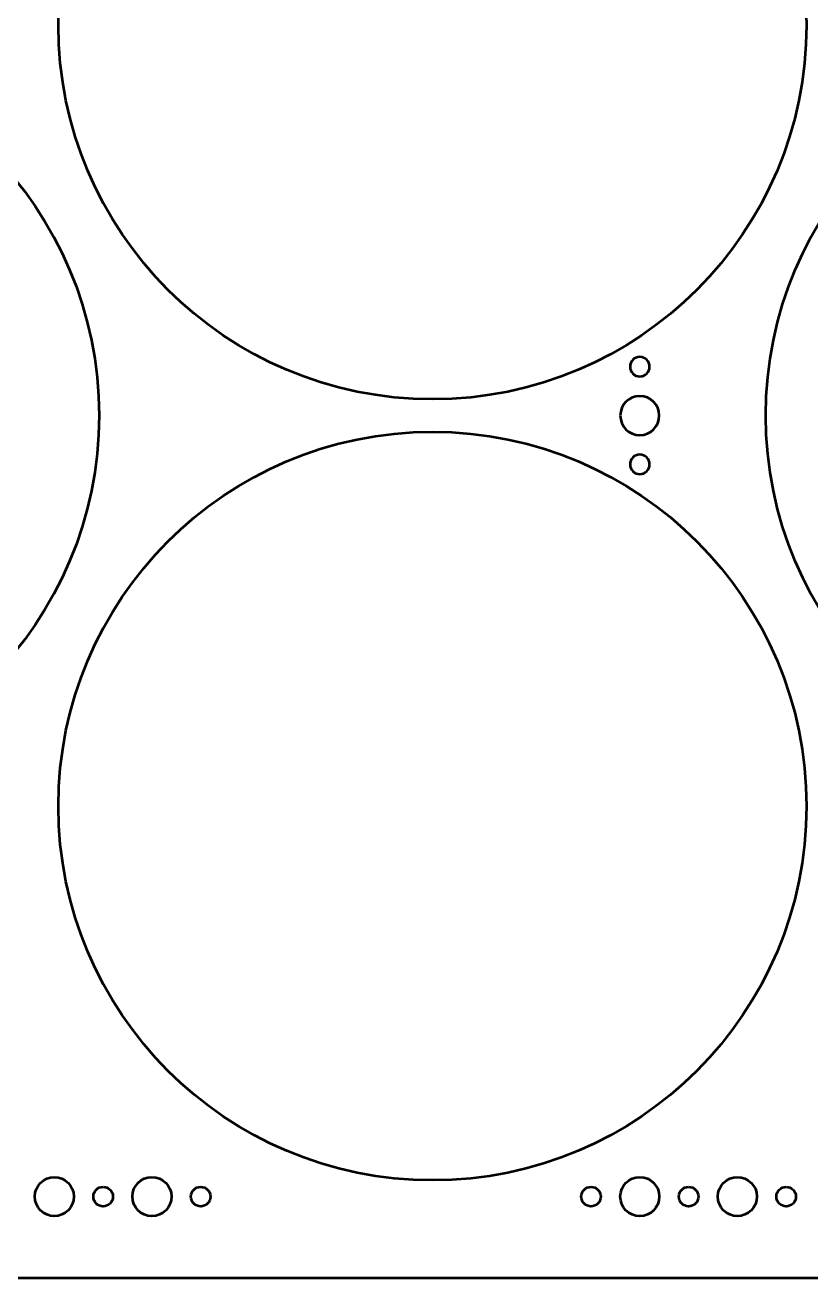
# Model space of a CAD drawing. Header units: centimetres. Extents: x -87 to 69, y -70 to 88.
# Drawn here: x 3.3 to 15.38, y -70.25 to -51 of the extents above; entities that cross this region are included whole.
import ezdxf

# ---------------------------------------------------------------- set-up
doc = ezdxf.new("R2010")
doc.units = ezdxf.units.CM
doc.header["$MEASUREMENT"] = 0
doc.layers.add('Layer 1', color=7, linetype='Continuous')

msp = doc.modelspace()

# ---------------------------------------------------------------- linework, layer by layer
at = {"layer": 'Layer 1', "lineweight": 53}
for centre, major_axis in [((9.5625, -51), (0, 5.75)), ((-1.3125, -57), (0, 5.75)), ((20.4375, -57), (0, 5.75)), ((9.5625, -63), (0, 5.75)), ((3.75001, -69.00001), (0, 0.30001)), ((5.25001, -69.00001), (0, 0.30001)), ((12.75001, -69.00001), (0, 0.30001)), ((14.25001, -69.00001), (0, 0.30001)), ((4.5, -69), (0, 0.15)), ((6, -69), (0, 0.15)), ((12, -69), (0, 0.15)), ((13.5, -69), (0, 0.15)), ((15, -69), (0, 0.15))]:
    msp.add_ellipse(centre, major_axis=major_axis, ratio=1, dxfattribs=at)
for points, knots in [([(-8, -69.75), (-8, -69.75), (-8, -20.25), (-8, -20.25), (-8, -20.25), (-8, -19.97386), (-7.77614, -19.75), (-7.5, -19.75), (-7.5, -19.75), (-7.5, -19.75), (37.5, -19.75), (37.5, -19.75), (37.5, -19.75), (37.77614, -19.75), (38, -19.97386), (38, -20.25), (38, -20.25), (38, -20.25), (38, -69.75), (38, -69.75), (38, -69.75), (38, -70.02614), (37.77614, -70.25), (37.5, -70.25), (37.5, -70.25), (37.5, -70.25), (-7.5, -70.25), (-7.5, -70.25), (-7.5, -70.25), (-7.77614, -70.25), (-8, -70.02614), (-8, -69.75)], [0, 0, 0, 0, 0.11111111, 0.11111111, 0.11111111, 0.11111111, 0.22222222, 0.22222222, 0.22222222, 0.22222222, 0.33333333, 0.33333333, 0.33333333, 0.33333333, 0.44444444, 0.44444444, 0.44444444, 0.44444444, 0.55555556, 0.55555556, 0.55555556, 0.55555556, 0.66666667, 0.66666667, 0.66666667, 0.66666667, 0.77777778, 0.77777778, 0.77777778, 0.77777778, 1, 1, 1, 1]), ([(12.6, -56.25), (12.6, -56.16716), (12.66716, -56.1), (12.75, -56.1), (12.75, -56.1), (12.83284, -56.1), (12.9, -56.16716), (12.9, -56.25), (12.9, -56.25), (12.9, -56.33284), (12.83284, -56.4), (12.75, -56.4), (12.75, -56.4), (12.66716, -56.4), (12.6, -56.33284), (12.6, -56.25)], [0, 0, 0, 0, 0.2, 0.2, 0.2, 0.2, 0.4, 0.4, 0.4, 0.4, 0.6, 0.6, 0.6, 0.6, 1, 1, 1, 1]), ([(12.45, -57), (12.45, -56.83431), (12.58431, -56.7), (12.75, -56.7), (12.75, -56.7), (12.91569, -56.7), (13.05, -56.83431), (13.05, -57), (13.05, -57), (13.05, -57.16569), (12.91569, -57.3), (12.75, -57.3), (12.75, -57.3), (12.58431, -57.3), (12.45, -57.16569), (12.45, -57)], [0, 0, 0, 0, 0.2, 0.2, 0.2, 0.2, 0.4, 0.4, 0.4, 0.4, 0.6, 0.6, 0.6, 0.6, 1, 1, 1, 1]), ([(12.6, -57.75), (12.6, -57.66716), (12.66716, -57.6), (12.75, -57.6), (12.75, -57.6), (12.83284, -57.6), (12.9, -57.66716), (12.9, -57.75), (12.9, -57.75), (12.9, -57.83284), (12.83284, -57.9), (12.75, -57.9), (12.75, -57.9), (12.66716, -57.9), (12.6, -57.83284), (12.6, -57.75)], [0, 0, 0, 0, 0.2, 0.2, 0.2, 0.2, 0.4, 0.4, 0.4, 0.4, 0.6, 0.6, 0.6, 0.6, 1, 1, 1, 1])]:
    msp.add_open_spline(points, degree=3, knots=knots, dxfattribs=at)

doc.saveas('drawing.dxf')
